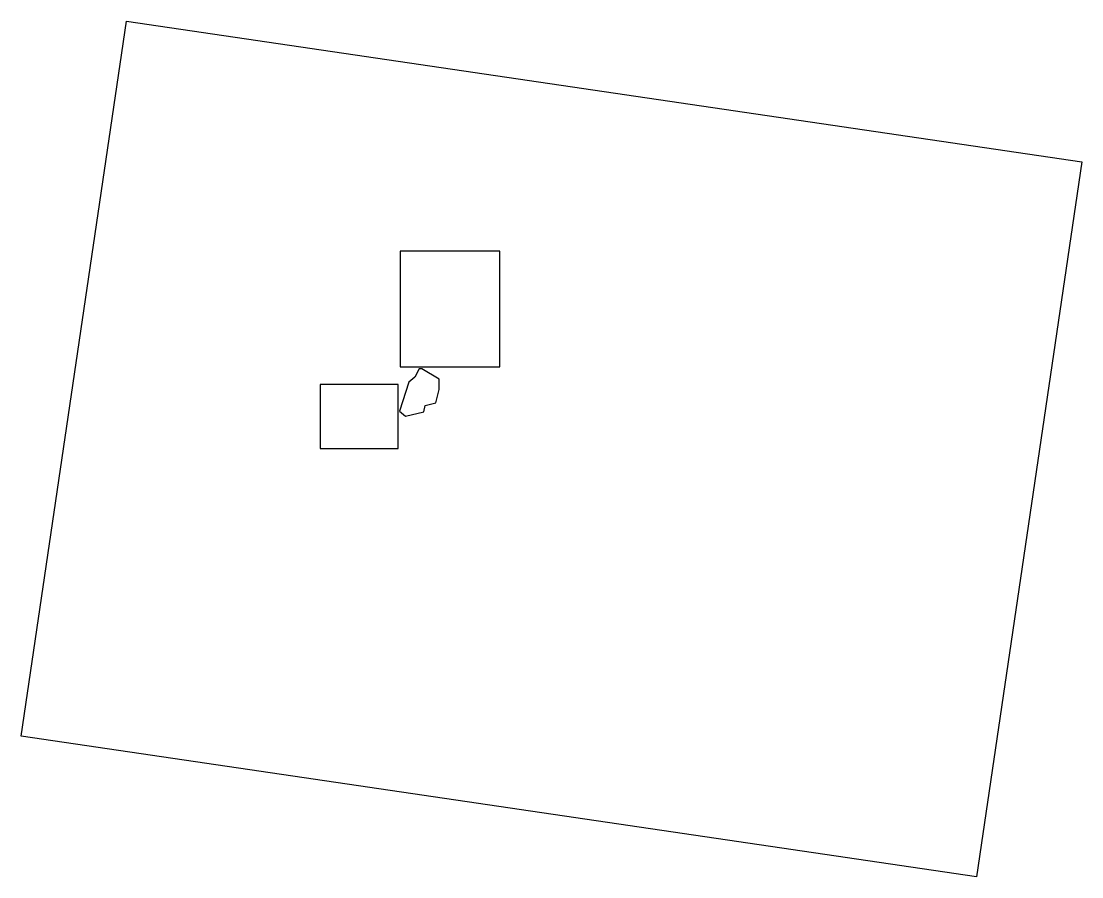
# Model space of a CAD drawing. Header units: millimetres. Extents: x -408 to 568, y -408 to 380.
import ezdxf

# ---------------------------------------------------------------- set-up
doc = ezdxf.new("R2010")
doc.units = ezdxf.units.MM
picture_1 = doc.add_image_def('image1.jpg', size_in_pixel=(4140, 3096))

msp = doc.modelspace()

# ---------------------------------------------------------------- linework, layer by layer
for points in [[(-59.41, 168.05), (-59.41, 61.59), (32.34, 61.59), (32.34, 168.05)], [(-133.04, 45.32), (-133.04, -13.62), (-61.1, -13.62), (-61.1, 45.32)]]:
    msp.add_lwpolyline(points, close=True)
msp.add_lwpolyline([(-51.37, 47.32), (-60.12, 20.78), (-54.38, 16.19), (-37.74, 20.06), (-36.45, 25.94), (-26.41, 28.24), (-23.4, 40.72), (-23.4, 50.18), (-39.32, 59.65), (-41.9, 59.65), (-45.92, 52.05), (-51.37, 47.32)])

# ---------------------------------------------------------------- pictures from other files: only their frames are drawn
image = msp.add_image(picture_1, insert=(-408.43, -278.4), size_in_units=(889.39, 665.11), rotation=-8.37615)
image.dxf.flags = 7

doc.saveas('drawing.dxf')
